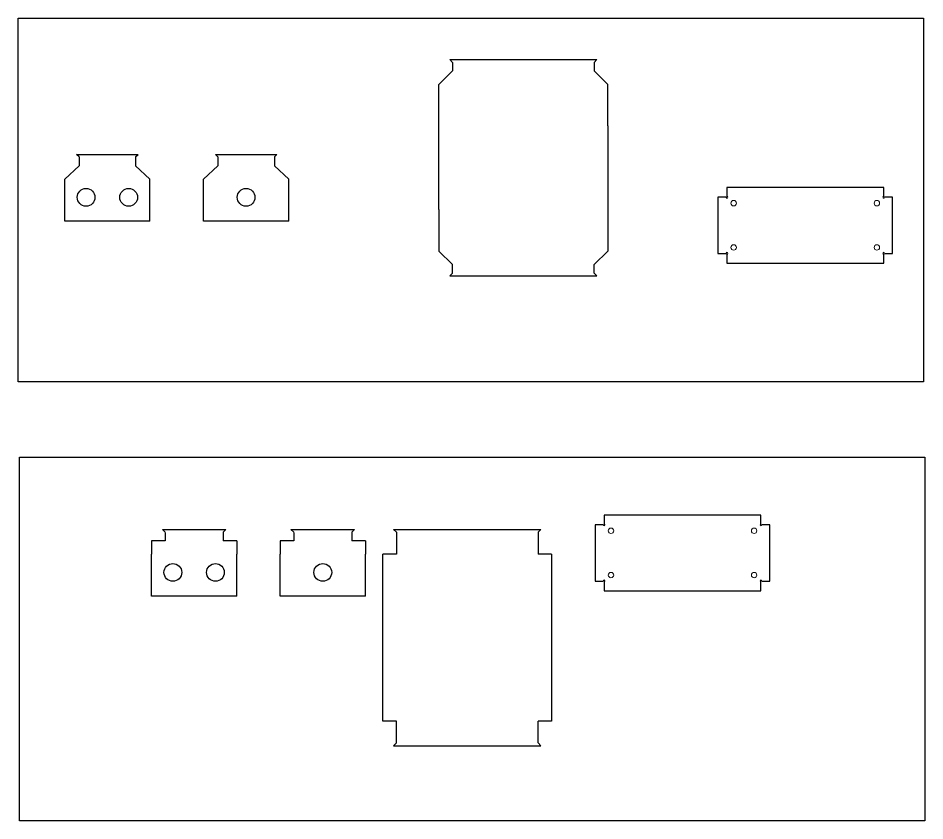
# Model space of a CAD drawing. Header units: millimetres. Extents: x -439 to 891, y -168 to 1822.
# Drawn here: x -439 to 891, y 645 to 1822 of the extents above; entities that cross this region are included whole.
import ezdxf

# ---------------------------------------------------------------- set-up
doc = ezdxf.new("R2010")
doc.units = ezdxf.units.MM
doc.layers.add('标注', color=3, linetype='Continuous')

msp = doc.modelspace()

# ---------------------------------------------------------------- linework, layer by layer
at = {"color": 0, "lineweight": 0}
for centre in [(610.699, 1550.822), (820.699, 1550.822), (610.699, 1485.822), (820.699, 1485.822), (430.603, 1070.314), (640.603, 1070.314), (430.603, 1005.314), (640.603, 1005.314)]:
    msp.add_circle(centre, 4, dxfattribs=at)
at = {"layer": '标注', "color": 0}
for p, q in [((198.364, 1757.301), (194.362, 1761.303)), ((194.362, 1761.303), (409.966, 1761.303)), ((198.364, 1757.301), (198.364, 1744.801)), ((405.964, 1757.301), (409.966, 1761.303)), ((405.964, 1757.301), (405.964, 1744.801)), ((178.364, 1724.999), (198.364, 1744.801)), ((405.964, 1744.801), (425.964, 1724.999)), ((178.364, 1664.099), (178.364, 1724.999)), ((425.964, 1664.099), (425.964, 1724.999)), ((178.364, 1541.499), (178.364, 1664.099)), ((425.964, 1664.099), (425.964, 1541.499)), ((-349.588, 1618.702), (-353.176, 1622.29)), ((-353.176, 1622.29), (-263, 1622.29)), ((-349.588, 1618.702), (-349.588, 1605.788)), ((-266.588, 1618.702), (-263, 1622.29)), ((-266.588, 1618.702), (-266.588, 1605.788)), ((-146.133, 1618.702), (-149.721, 1622.29)), ((-149.721, 1622.29), (-59.545, 1622.29)), ((-146.133, 1618.702), (-146.133, 1605.788)), ((-63.133, 1618.702), (-59.545, 1622.29)), ((-63.133, 1618.702), (-63.133, 1605.788)), ((-349.588, 1605.788), (-370.588, 1585.986)), ((-266.588, 1605.788), (-245.588, 1585.986)), ((-146.133, 1605.788), (-167.133, 1585.986)), ((-63.133, 1605.788), (-42.133, 1585.986)), ((-370.588, 1524.386), (-370.588, 1585.986)), ((-245.588, 1524.386), (-245.588, 1585.986)), ((-167.133, 1524.386), (-167.133, 1585.986)), ((-42.133, 1524.386), (-42.133, 1585.986)), ((830.699, 1573.922), (600.699, 1573.922)), ((600.699, 1573.922), (600.699, 1560.822)), ((830.699, 1560.822), (830.699, 1573.922)), ((587.599, 1559.622), (587.599, 1477.022)), ((599.499, 1559.622), (587.599, 1559.622)), ((843.799, 1559.622), (831.899, 1559.622)), ((843.799, 1477.022), (843.799, 1559.622)), ((178.364, 1541.499), (178.364, 1480.599)), ((425.964, 1541.499), (425.964, 1480.599)), ((-245.588, 1524.386), (-370.588, 1524.386)), ((-42.133, 1524.386), (-167.133, 1524.386)), ((178.364, 1480.599), (198.364, 1460.797)), ((405.964, 1460.797), (425.964, 1480.599)), ((587.599, 1477.022), (599.499, 1477.022)), ((831.899, 1477.022), (843.799, 1477.022)), ((600.699, 1475.822), (600.699, 1462.722)), ((830.699, 1462.722), (830.699, 1475.822)), ((198.364, 1448.297), (198.364, 1460.797)), ((405.964, 1448.297), (405.964, 1460.797)), ((600.699, 1462.722), (830.699, 1462.722)), ((198.364, 1448.297), (194.362, 1444.295)), ((194.362, 1444.295), (409.966, 1444.295)), ((405.964, 1448.297), (409.966, 1444.295)), ((650.603, 1093.414), (420.603, 1093.414)), ((420.603, 1093.414), (420.603, 1080.314)), ((650.603, 1080.314), (650.603, 1093.414)), ((407.503, 1079.114), (407.503, 996.514)), ((419.403, 1079.114), (407.503, 1079.114)), ((663.703, 1079.114), (651.803, 1079.114)), ((663.703, 996.514), (663.703, 1079.114)), ((-223.281, 1068.109), (-227.46, 1072.288)), ((-227.46, 1072.288), (-134.102, 1072.288)), ((-223.281, 1067.859), (-223.281, 1055.359)), ((-138.281, 1068.109), (-134.102, 1072.288)), ((-138.281, 1068.109), (-138.281, 1055.359)), ((-34.552, 1068.109), (-38.731, 1072.288)), ((-38.731, 1072.288), (54.627, 1072.288)), ((-34.552, 1067.859), (-34.552, 1055.359)), ((50.448, 1068.109), (54.627, 1072.288)), ((50.448, 1068.109), (50.448, 1055.359)), ((116.028, 1068.109), (111.849, 1072.288)), ((111.849, 1072.288), (327.807, 1072.288)), ((116.028, 1068.109), (116.028, 1036.059)), ((323.628, 1068.109), (327.807, 1072.288)), ((323.628, 1068.109), (323.628, 1036.059)), ((-223.281, 1055.359), (-243.281, 1055.359)), ((-243.281, 1055.359), (-243.281, 1035.809)), ((-118.281, 1055.359), (-138.281, 1055.359)), ((-118.281, 1055.359), (-118.281, 1035.809)), ((-34.552, 1055.359), (-54.552, 1055.359)), ((-54.552, 1055.359), (-54.552, 1035.809)), ((70.448, 1055.359), (50.448, 1055.359)), ((70.448, 1055.359), (70.448, 1035.809)), ((-243.281, 974.209), (-243.281, 1035.809)), ((-118.281, 974.209), (-118.281, 1035.809)), ((-54.552, 974.209), (-54.552, 1035.809)), ((70.448, 974.209), (70.448, 1035.809)), ((96.028, 791.159), (96.028, 1036.059)), ((116.028, 1036.059), (96.028, 1036.059)), ((343.628, 1036.059), (323.628, 1036.059)), ((343.628, 1036.059), (343.628, 791.159)), ((407.503, 996.514), (419.403, 996.514)), ((420.603, 995.314), (420.603, 982.214)), ((650.603, 982.214), (650.603, 995.314)), ((651.803, 996.514), (663.703, 996.514)), ((-118.281, 974.209), (-243.281, 974.209)), ((70.448, 974.209), (-54.552, 974.209)), ((420.603, 982.214), (650.603, 982.214)), ((116.028, 791.159), (96.028, 791.159)), ((116.028, 759.109), (116.028, 791.159)), ((343.628, 791.159), (323.628, 791.159)), ((323.628, 759.109), (323.628, 791.159)), ((116.028, 759.109), (111.849, 754.93)), ((323.628, 759.109), (327.807, 754.93)), ((111.849, 754.93), (327.807, 754.93))]:
    msp.add_line(p, q, dxfattribs=at)
at = {"layer": '标注'}
for points in [[(-438.991, 1822.211), (889.18, 1822.211), (889.18, 1288.57), (-438.991, 1288.57)], [(-437.091, 1178.424), (891.08, 1178.424), (891.08, 644.784), (-437.091, 644.784)]]:
    msp.add_lwpolyline(points, close=True, dxfattribs=at)
at = {"layer": '标注', "color": 0}
for centre in [(-339.338, 1559.386), (-276.838, 1559.386), (-104.633, 1559.386), (-212.031, 1009.209), (-149.531, 1009.209), (7.948, 1009.209)]:
    msp.add_circle(centre, 13, dxfattribs=at)
for centre, start, end in [((600.699, 1559.622), 180, 90), ((830.699, 1559.622), 90, 0), ((600.699, 1477.022), 270, 180), ((830.699, 1477.022), 0, 270), ((420.603, 1079.114), 180, 90), ((650.603, 1079.114), 90, 0), ((420.603, 996.514), 270, 180), ((650.603, 996.514), 0, 270)]:
    msp.add_arc(centre, 1.2, start, end, dxfattribs=at)

doc.saveas('drawing.dxf')
